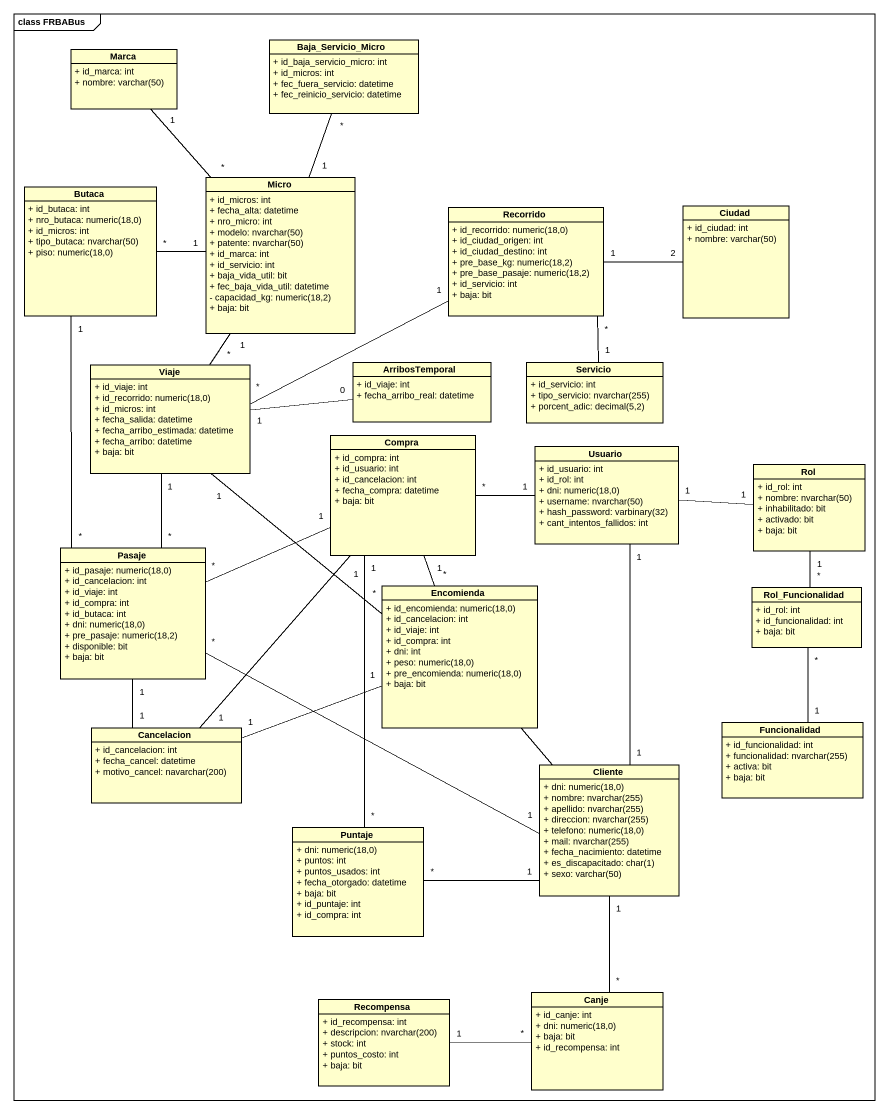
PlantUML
@startuml
mainframe class FRBABus
hide circle
hide empty members
skinparam classAttributeIconSize 0
class Baja_Servicio_Micro {
  + id_baja_servicio_micro: int
  + id_micros: int
  + fec_fuera_servicio: datetime
  + fec_reinicio_servicio: datetime
}
class Marca {
  + id_marca: int
  {field} + nombre: varchar(50)
}
class Butaca {
  + id_butaca: int
  {field} + nro_butaca: numeric(18,0)
  + id_micros: int
  {field} + tipo_butaca: nvarchar(50)
  {field} + piso: numeric(18,0)
}
class Micro {
  + id_micros: int
  + fecha_alta: datetime
  + nro_micro: int
  {field} + modelo: nvarchar(50)
  {field} + patente: nvarchar(50)
  + id_marca: int
  + id_servicio: int
  + baja_vida_util: bit
  + fec_baja_vida_util: datetime
  {field} - capacidad_kg: numeric(18,2)
  + baja: bit
}
class Recorrido {
  {field} + id_recorrido: numeric(18,0)
  + id_ciudad_origen: int
  + id_ciudad_destino: int
  {field} + pre_base_kg: numeric(18,2)
  {field} + pre_base_pasaje: numeric(18,2)
  + id_servicio: int
  + baja: bit
}
class Ciudad {
  + id_ciudad: int
  {field} + nombre: varchar(50)
}
class Viaje {
  + id_viaje: int
  {field} + id_recorrido: numeric(18,0)
  + id_micros: int
  + fecha_salida: datetime
  + fecha_arribo_estimada: datetime
  + fecha_arribo: datetime
  + baja: bit
}
class ArribosTemporal {
  + id_viaje: int
  + fecha_arribo_real: datetime
}
class Servicio {
  + id_servicio: int
  {field} + tipo_servicio: nvarchar(255)
  {field} + porcent_adic: decimal(5,2)
}
class Compra {
  + id_compra: int
  + id_usuario: int
  + id_cancelacion: int
  + fecha_compra: datetime
  + baja: bit
}
class Usuario {
  + id_usuario: int
  + id_rol: int
  {field} + dni: numeric(18,0)
  {field} + username: nvarchar(50)
  {field} + hash_password: varbinary(32)
  + cant_intentos_fallidos: int
}
class Rol {
  + id_rol: int
  {field} + nombre: nvarchar(50)
  + inhabilitado: bit
  + activado: bit
  + baja: bit
}
class Pasaje {
  {field} + id_pasaje: numeric(18,0)
  + id_cancelacion: int
  + id_viaje: int
  + id_compra: int
  + id_butaca: int
  {field} + dni: numeric(18,0)
  {field} + pre_pasaje: numeric(18,2)
  + disponible: bit
  + baja: bit
}
class Encomienda {
  {field} + id_encomienda: numeric(18,0)
  + id_cancelacion: int
  + id_viaje: int
  + id_compra: int
  + dni: int
  {field} + peso: numeric(18,0)
  {field} + pre_encomienda: numeric(18,0)
  + baja: bit
}
class Rol_Funcionalidad {
  + id_rol: int
  + id_funcionalidad: int
  + baja: bit
}
class Cancelacion {
  + id_cancelacion: int
  + fecha_cancel: datetime
  {field} + motivo_cancel: navarchar(200)
}
class Funcionalidad {
  + id_funcionalidad: int
  {field} + funcionalidad: nvarchar(255)
  + activa: bit
  + baja: bit
}
class Cliente {
  {field} + dni: numeric(18,0)
  {field} + nombre: nvarchar(255)
  {field} + apellido: nvarchar(255)
  {field} + direccion: nvarchar(255)
  {field} + telefono: numeric(18,0)
  {field} + mail: nvarchar(255)
  + fecha_nacimiento: datetime
  {field} + es_discapacitado: char(1)
  {field} + sexo: varchar(50)
}
class Puntaje {
  {field} + dni: numeric(18,0)
  + puntos: int
  + puntos_usados: int
  + fecha_otorgado: datetime
  + baja: bit
  + id_puntaje: int
  + id_compra: int
}
class Recompensa {
  + id_recompensa: int
  {field} + descripcion: nvarchar(200)
  + stock: int
  + puntos_costo: int
  + baja: bit
}
class Canje {
  + id_canje: int
  {field} + dni: numeric(18,0)
  + baja: bit
  + id_recompensa: int
}
Baja_Servicio_Micro "*" -- "1" Micro
Micro "*" -up- "1" Marca
Micro "1" -left- "*" Butaca
Recorrido "1" -right- "2" Ciudad
Recorrido "1" -left- "*" Viaje
Recorrido "*" -- "1" Servicio
Viaje "*" -up- "1" Micro
Viaje "1" -right- "0" ArribosTemporal
Viaje "1" -- "*" Pasaje
Compra "*" -right- "1" Usuario
Compra "1" -- "*" Puntaje
Usuario "1" -right- "1" Rol
Usuario "1" -- "1" Cliente
Pasaje "*" -up- "1" Butaca
Pasaje "*" -right- "1" Compra
Pasaje "*" -right- "1" Cliente
Encomienda "*" -up- "1" Viaje
Encomienda "*" -up- "1" Compra
Encomienda -- Cliente
Rol_Funcionalidad "*" -up- "1" Rol
Rol_Funcionalidad "*" -- "1" Funcionalidad
Cancelacion "1" -up- "1" Compra
Cancelacion "1" -up- "1" Pasaje
Cancelacion "1" -right- "1" Encomienda
Cliente "1" -- "*" Canje
Puntaje "*" -right- "1" Cliente
Recompensa "1" -right- "*" Canje
@enduml
